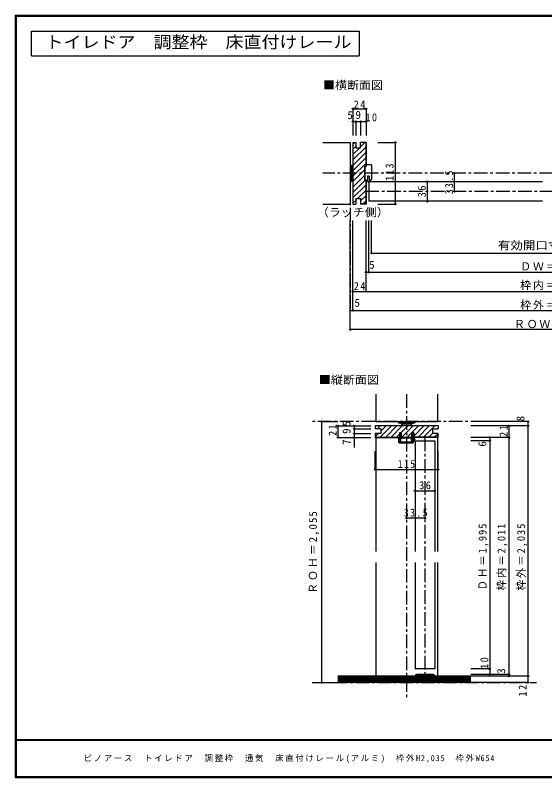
# Model space of a CAD drawing. Units: millimetres at full size, sheet at 1:5. Extents: x -973 to 977, y -718 to 696.
# Drawn here: x -973 to -3, y -701 to 696 of the extents above; entities that cross this region are included whole.
import ezdxf
from ezdxf.enums import TextEntityAlignment as Align

# ---------------------------------------------------------------- set-up
doc = ezdxf.new("R2010")
doc.units = ezdxf.units.MM
doc.header["$LTSCALE"] = 5
doc.header["$PDMODE"] = 32
doc.header["$PDSIZE"] = 2.5
doc.linetypes.add('CHAIN1', pattern=[8, 5, -1, 1, -1])
for name, color, linetype in [('0-0_補助線', 7, 'Continuous'), ('0-1_通り芯', 4, 'CHAIN1'), ('0-3_仕上げ', 7, 'Continuous'), ('0-4_枠', 4, 'Continuous'), ('0-6_扉', 6, 'Continuous'), ('0-7_金物', 7, 'Continuous'), ('0-A_文字', 3, 'Continuous'), ('0-B_寸法', 7, 'Continuous'), ('F-1_枠', 6, 'Continuous'), ('F-A_文字', 7, 'Continuous')]:
    doc.layers.add(name, color=color, linetype=linetype)
doc.styles.add('ＭＳ ゴシック', font='')
doc.styles.get('ＭＳ ゴシック').set_extended_font_data('MS Gothic')

# ---------------------------------------------------------------- blocks, each defined once
blk = doc.blocks.new('13')
at = {"layer": '0-0_補助線'}
for p, q in [((-3.184, 13.914), (-3.184, 16.914)), ((5.816, 16.914), (-3.184, 16.914)), ((6.816, 15.914), (6.816, -10.086)), ((-4.984, 13.914), (-3.184, 13.914)), ((-4.984, -11.086), (-4.984, 13.914)), ((-4.984, -11.086), (-0.684, -11.086)), ((2.716, -4.086), (2.716, -11.086)), ((5.816, -11.086), (2.716, -11.086))]:
    blk.add_line(p, q, dxfattribs=at)
blk.add_lwpolyline([(2.716, -4.086), (-0.684, -4.086), (-0.684, -11.086)], dxfattribs=at)
for centre, radius, start, end in [((5.816, 15.914), 1, 0, 90), ((0.78, -9.605), 4.487, 199.27144, 340.72855), ((0.78, -9.605), 3.887, 202.39487, 337.60513), ((5.816, -10.086), 1, 270, 0)]:
    blk.add_arc(centre, radius, start, end, dxfattribs=at)

msp = doc.modelspace()

# ---------------------------------------------------------------- linework, layer by layer
at = {"layer": '0-0_補助線'}
for p, q in [((-359.2, 463), (-359.2, 350)), ((-359.2, 421.5), (-359.2, 391.5)), ((-359.2, 421.5), (-356.7, 421.5)), ((-356.7, 421.5), (-356.7, 391.5)), ((-356.7, 416.5), (-354.7, 416.5)), ((-354.7, 416.5), (-354.7, 396.5)), ((-354.7, 415.5), (-354.2, 415.5)), ((-359.2, 391.5), (-356.7, 391.5)), ((-356.7, 396.5), (-354.7, 396.5)), ((-354.7, 397.5), (-354.2, 397.5)), ((-269.922, -86.5), (-269.922, -77.8)), ((-269.397, -77.602), (-267.947, -79.502)), ((-267.622, -73), (-268.772, -73)), ((-268.172, -80), (-268.422, -80)), ((-268.409, -80.387), (-267.936, -82.105)), ((-268.122, -80), (-267.872, -80)), ((-267.622, -77.5), (-267.622, -73)), ((-267.12, -80.834), (-266.808, -81.695)), ((-266.672, -79.5), (-266.672, -80)), ((-247.922, -79), (-266.172, -79)), ((-245.422, -77.5), (-266.122, -77.5)), ((-246.872, -82.469), (-247.69, -85.091)), ((-247.422, -79.5), (-247.422, -81.46)), ((-245.576, -83.017), (-246.354, -85.509)), ((-246.172, -73), (-244.672, -70)), ((-246.172, -73), (-245.422, -73)), ((-246.022, -79), (-246.022, -81.337)), ((-244.922, -79), (-246.022, -79)), ((-244.622, -80), (-245.874, -81.203)), ((-245.472, -82), (-245.422, -82)), ((-245.422, -73), (-245.422, -77.5)), ((-245.422, -86), (-245.422, -82)), ((-244.922, -78.2), (-244.922, -79)), ((-243.922, -78.2), (-244.922, -78.2)), ((-242.422, -78.9), (-244.922, -78.9)), ((-244.672, -70), (-242.772, -73)), ((-243.922, -80), (-244.622, -80)), ((-243.922, -78.2), (-243.922, -73)), ((-243.922, -73), (-242.772, -73)), ((-242.422, -78.2), (-243.922, -78.2)), ((-243.922, -87), (-243.922, -80)), ((-241.438, -80.491), (-243.922, -85.44)), ((-240.812, -80.805), (-243.922, -87)), ((-268.922, -87.5), (-244.422, -87.5)), ((-245.422, -86), (-268.422, -86))]:
    msp.add_line(p, q, dxfattribs=at)
at = {"layer": '0-0_補助線', "color": 4}
for p, q in [((-354.2, 460.398), (-351.598, 463)), ((-340.2, 454.599), (-332.299, 462.5)), ((-354.2, 450.498), (-349.2, 455.498)), ((-354.2, 430.699), (-330.7, 454.199)), ((-354.2, 440.599), (-341.799, 453)), ((-354.2, 420.8), (-330.7, 444.3)), ((-354.2, 410.9), (-330.7, 434.4)), ((-354.2, 401.001), (-330.7, 424.501)), ((-354.2, 391.101), (-332.201, 413.1)), ((-354.2, 381.202), (-332.201, 403.201)), ((-354.2, 371.302), (-332.023, 393.479)), ((-354.2, 361.403), (-330.7, 384.903)), ((-345.704, 360), (-330.7, 375.003)), ((-340.2, 355.604), (-330.7, 365.104)), ((-354.2, 351.503), (-349.2, 356.503)), ((-335.405, 350.5), (-330.7, 355.204)), ((-309.379, -61.5), (-304.379, -56.5)), ((-304.08, -77), (-283.58, -56.5)), ((-302.293, -65.313), (-293.479, -56.5)), ((-294.18, -77), (-273.68, -56.5)), ((-284.281, -77), (-263.781, -56.5)), ((-266.381, -69), (-253.881, -56.5)), ((-264.482, -77), (-243.982, -56.5)), ((-254.582, -77), (-234.082, -56.5)), ((-242.772, -75.089), (-224.183, -56.5)), ((-234.783, -77), (-214.283, -56.5)), ((-224.884, -77), (-204.384, -56.5)), ((-312.793, -75.814), (-307.479, -70.5)), ((-274.381, -77), (-268.772, -71.391)), ((-214.984, -77), (-208.484, -70.5)), ((-205.085, -77), (-198.793, -70.708)), ((-313.293, -136.119), (-313.293, -102.876)), ((-198.293, -136.119), (-198.293, -102.876)), ((-313.293, -136.119), (-198.293, -136.119))]:
    msp.add_line(p, q, dxfattribs=at)
at = {"layer": '0-0_補助線', "color": 3}
for p, q in [((-354.2, 463), (-349.2, 463)), ((-354.2, 463), (-354.2, 350)), ((-349.2, 463), (-349.2, 453)), ((-340.2, 453), (-340.2, 463)), ((-330.2, 463), (-340.2, 463)), ((-330.7, 462.5), (-340.2, 462.5)), ((-330.7, 462.5), (-330.7, 419.491)), ((-330.2, 463), (-330.2, 419.491)), ((-349.2, 453), (-340.2, 453)), ((-332.201, 419.491), (-330.2, 419.491)), ((-332.201, 393.491), (-332.201, 419.491)), ((-330.2, 393.491), (-332.201, 393.491)), ((-330.7, 393.491), (-330.7, 350.5)), ((-330.2, 393.491), (-330.2, 350)), ((-354.2, 350), (-349.2, 350)), ((-349.2, 360), (-349.2, 350)), ((-349.2, 360), (-340.2, 360)), ((-340.2, 360), (-340.2, 350)), ((-330.7, 350.5), (-340.2, 350.5)), ((-330.2, 350), (-340.2, 350)), ((-313.293, -56.5), (-313.293, -61.5)), ((-198.293, -56.5), (-313.293, -56.5)), ((-303.293, -61.5), (-313.293, -61.5)), ((-303.293, -61.5), (-303.293, -70.5)), ((-242.772, -69), (-246.472, -69)), ((-246.472, -77.5), (-246.472, -69)), ((-242.772, -69), (-242.772, -77.5)), ((-208.293, -61.5), (-208.293, -70.5)), ((-208.293, -61.5), (-198.293, -61.5)), ((-198.293, -56.5), (-198.293, -61.5)), ((-303.293, -70.5), (-313.293, -70.5)), ((-313.293, -70.5), (-313.293, -77.5)), ((-313.293, -77.5), (-268.772, -77.5)), ((-246.472, -77.5), (-265.072, -77.5)), ((-198.793, -77), (-242.772, -77)), ((-198.293, -77.5), (-242.772, -77.5)), ((-198.293, -70.5), (-208.293, -70.5)), ((-198.793, -77), (-198.793, -70.5)), ((-198.293, -77.5), (-198.293, -70.5))]:
    msp.add_line(p, q, dxfattribs=at)
at = {"layer": '0-0_補助線', "color": 6}
for p, q in [((-325.2, 391), (-325.2, 355)), ((-240.293, -83.5), (-204.293, -83.5))]:
    msp.add_line(p, q, dxfattribs=at)
at = {"layer": '0-0_補助線', "color": 3}
for points in [[(-265.072, -77.5), (-265.072, -69), (-268.772, -69), (-268.772, -77.5)], [(-312.793, -70.5), (-312.793, -77), (-268.772, -77)]]:
    msp.add_lwpolyline(points, dxfattribs=at)
at = {"layer": '0-0_補助線'}
for points in [[(-265.372, -73), (-266.872, -70), (-268.772, -73)], [(-268.422, -86), (-268.422, -83.9), (-266.422, -83.9), (-266.422, -82.7), (-268.422, -82.7), (-268.422, -80)], [(-267.622, -77.5), (-267.872, -77.5), (-267.872, -80)], [(-265.372, -73), (-266.122, -73), (-266.122, -77.5)]]:
    msp.add_lwpolyline(points, dxfattribs=at)
for centre, radius, start, end in [((-269.622, -77.8), 0.3, 41.34778, 180), ((-268.122, -80.3), 0.3, 90, 196.79003), ((-268.172, -79.7), 0.3, 270, 41.34778), ((-267.372, -81.9), 0.6, 196.79003, 270), ((-267.372, -81.9), 0.6, 270, 23.33765), ((-267.672, -80), 1, 303.47738, 0), ((-266.172, -79.5), 0.5, 90, 180), ((-247.922, -79.5), 0.5, 0, 90), ((-246.222, -81.46), 1.2, 180, 237.21126), ((-245.222, -81.337), 0.8, 180, 221.40962), ((-245.472, -81.5), 0.5, 143.61521, 270), ((-246.722, -82.66), 1.2, 342.67017, 41.40962), ((-242.422, -80), 1.8, 333.42485, 90), ((-242.422, -80), 1.1, 333.42485, 90), ((-268.922, -86.5), 1, 180, 270), ((-247.022, -85.3), 0.7, 162.67017, 342.67017), ((-244.422, -87), 0.5, 270, 0)]:
    msp.add_arc(centre, radius, start, end, dxfattribs=at)
for p in [(-313.293, -136.119), (-198.293, -136.119)]:
    msp.add_point(p, dxfattribs=at)
at = {"layer": '0-1_通り芯'}
for p, q in [((-359.2, 463), (-359.2, 155)), ((412.506, 406.5), (-409.2, 406.5)), ((333.506, 373), (-330.2, 373)), ((-255.793, 1.5), (-255.793, -554.742)), ((-33.347, -48.5), (-429.101, -48.5)), ((-222.293, -77.5), (-222.293, -514.5)), ((-429.101, -526.5), (-17.53, -526.5))]:
    msp.add_line(p, q, dxfattribs=at)
at = {"layer": '0-3_仕上げ'}
for p, q in [((-409.2, 463), (-359.2, 463)), ((-409.2, 350), (-359.2, 350)), ((-312.293, 1.5), (-312.293, -48.5)), ((-199.293, 1.5), (-199.293, -48.5)), ((-312.293, -48.5), (-199.293, -48.5)), ((-138.347, -516), (-381.704, -516)), ((-138.347, -517.5), (-381.704, -517.5)), ((-138.347, -519), (-381.704, -519)), ((-138.347, -520.5), (-381.704, -520.5)), ((-138.347, -522), (-381.704, -522)), ((-138.347, -523.5), (-381.704, -523.5)), ((-138.347, -525), (-381.704, -525))]:
    msp.add_line(p, q, dxfattribs=at)
at = {"layer": '0-3_仕上げ', "color": 2}
for p, q in [((-138.347, -514.5), (-381.704, -514.5)), ((-138.347, -526.5), (-381.704, -526.5))]:
    msp.add_line(p, q, dxfattribs=at)
at = {"layer": '0-4_枠'}
for p, q in [((-312.293, -77.5), (-312.293, -286.5)), ((-199.293, -77.5), (-199.293, -286.5)), ((-312.293, -306.5), (-312.293, -514.5)), ((-199.293, -306.5), (-199.293, -514.5))]:
    msp.add_line(p, q, dxfattribs=at)
at = {"layer": '0-6_扉'}
for p, q in [((-6.847, 391), (-325.2, 391)), ((-6.847, 355), (-325.2, 355)), ((-240.293, -83.5), (-240.293, -286.5)), ((-204.293, -83.5), (-204.293, -286.5)), ((-240.293, -306.5), (-240.293, -501.5)), ((-204.293, -306.5), (-204.293, -501.5)), ((-204.293, -501.5), (-240.293, -501.5))]:
    msp.add_line(p, q, dxfattribs=at)
at = {"layer": '0-7_金物'}
for p, q in [((-270.793, -48.5), (-240.793, -48.5)), ((-270.793, -48.5), (-270.793, -50.5)), ((-270.793, -50.5), (-240.793, -50.5)), ((-265.793, -50.5), (-265.793, -52.5)), ((-265.793, -52.5), (-245.793, -52.5)), ((-264.793, -52.5), (-264.793, -56.5)), ((-246.793, -56.5), (-246.793, -52.5)), ((-245.793, -50.5), (-245.793, -52.5)), ((-240.793, -48.5), (-240.793, -50.5)), ((-240.293, -514.5), (-239.293, -514.5)), ((-207.293, -511.5), (-237.293, -511.5)), ((-234.493, -512.5), (-237.293, -512.5)), ((-234.493, -514.5), (-234.493, -512.5)), ((-234.493, -514.5), (-233.493, -514.5)), ((-229.093, -512.5), (-233.493, -512.5)), ((-233.493, -514.5), (-233.493, -512.5)), ((-229.093, -514.5), (-229.093, -512.5)), ((-229.093, -514.5), (-228.093, -514.5)), ((-222.793, -512.5), (-228.093, -512.5)), ((-228.093, -514.5), (-228.093, -512.5)), ((-222.793, -514.5), (-222.793, -512.5)), ((-222.793, -514.5), (-221.793, -514.5)), ((-216.493, -512.5), (-221.793, -512.5)), ((-221.793, -514.5), (-221.793, -512.5)), ((-216.493, -514.5), (-216.493, -512.5)), ((-216.493, -514.5), (-215.493, -514.5)), ((-211.093, -512.5), (-215.493, -512.5)), ((-215.493, -514.5), (-215.493, -512.5)), ((-211.093, -514.5), (-211.093, -512.5)), ((-211.093, -514.5), (-210.093, -514.5)), ((-207.293, -512.5), (-210.093, -512.5)), ((-210.093, -514.5), (-210.093, -512.5)), ((-205.293, -514.5), (-204.293, -514.5))]:
    msp.add_line(p, q, dxfattribs=at)
for centre, radius, start, end in [((-237.293, -514.5), 3, 90, 180), ((-237.293, -514.5), 2, 90, 180), ((-207.293, -514.5), 3, 0, 90), ((-207.293, -514.5), 2, 0, 90)]:
    msp.add_arc(centre, radius, start, end, dxfattribs=at)
at = {"layer": '0-A_文字'}
for p, q in [((-943.333, 621.667), (-943.333, 666.667)), ((-943.333, 666.667), (-342.857, 666.667)), ((-342.857, 666.667), (-342.857, 621.667)), ((-943.333, 621.667), (-342.857, 621.667))]:
    msp.add_line(p, q, dxfattribs=at)
at = {"layer": '0-B_寸法', "color": 4}
for p, q in [((-354.2, 524.503), (-354.2, 475.461)), ((-354.2, 500.979), (-330.2, 500.979)), ((-349.2, 500.979), (-349.2, 475.461)), ((-340.2, 500.979), (-340.2, 475.461)), ((-308.34, 463), (-276.43, 463)), ((-276.43, 350), (-276.43, 463)), ((-168.079, 373), (-168.079, 406.5)), ((-218.079, 391), (-218.079, 355)), ((-308.34, 350), (-276.43, 350)), ((-359.2, 120), (-359.2, 320)), ((-354.2, 155), (-354.2, 320)), ((-330.2, 190), (-330.2, 320)), ((-325.2, 225), (-325.2, 320)), ((-320.2, 260), (-320.2, 320)), ((-320.2, 260), (273.512, 260)), ((-330.2, 225), (333.506, 225)), ((-354.2, 190), (357.506, 190)), ((-359.2, 155), (362.506, 155)), ((362.506, 120), (-359.2, 120)), ((-411.704, -48.5), (-411.704, -526.5)), ((-411.704, -48.5), (-381.704, -48.5)), ((-33.347, -48.5), (-138.347, -48.5)), ((-33.347, -48.5), (-33.347, -526.5)), ((-381.704, -56.5), (-321.704, -56.5)), ((-381.704, -56.5), (-381.704, -77.5)), ((-351.704, -56.5), (-351.704, -95.683)), ((-351.704, -61.5), (-321.704, -61.5)), ((-33.347, -56.5), (-138.347, -56.5)), ((-68.347, -56.5), (-68.347, -514.5)), ((-381.704, -77.5), (-321.704, -77.5)), ((-351.704, -70.5), (-321.704, -70.5)), ((-68.347, -77.5), (-138.347, -77.5)), ((-103.347, -83.5), (-138.347, -83.5)), ((-103.347, -77.5), (-103.347, -511.5)), ((-240.293, -175.191), (-204.293, -175.191)), ((-222.293, -225.191), (-255.793, -225.191)), ((-103.347, -501.5), (-138.347, -501.5)), ((-68.347, -511.5), (-138.347, -511.5)), ((-33.347, -514.5), (-138.347, -514.5)), ((-411.704, -526.5), (-381.704, -526.5)), ((-33.347, -526.5), (-138.347, -526.5))]:
    msp.add_line(p, q, dxfattribs=at)
msp.add_lwpolyline([(-354.2, 524.503), (-330.2, 524.503), (-330.2, 475.461)], dxfattribs=at)
at = {"layer": '0-B_寸法'}
for p in [(-354.2, 524.503), (-330.2, 524.503), (-354.2, 500.979), (-349.2, 500.979), (-340.2, 500.979), (-330.2, 500.979), (-276.43, 463), (-168.079, 406.5), (-218.079, 391), (-168.079, 373), (-276.43, 350), (-218.079, 355), (-320.2, 260), (-330.2, 225), (-325.2, 225), (-354.2, 190), (-330.2, 190), (-359.2, 155), (-354.2, 155), (-359.2, 120), (-411.704, -48.5), (-381.704, -56.5), (-351.704, -56.5), (-68.347, -56.5), (-33.347, -48.5), (-33.347, -56.5), (-351.704, -61.5), (-351.704, -70.5), (-381.704, -77.5), (-351.704, -77.5), (-103.347, -77.5), (-103.347, -83.5), (-68.347, -77.5), (-240.293, -175.191), (-204.293, -175.191), (-255.793, -225.191), (-222.293, -225.191), (-103.347, -501.5), (-103.347, -511.5), (-68.347, -511.5), (-68.347, -514.5), (-33.347, -514.5), (-411.704, -526.5), (-33.347, -526.5)]:
    msp.add_point(p, dxfattribs=at)
at = {"layer": 'F-1_枠'}
for p, q in [((-973.347, 695.833), (-973.347, -700.833)), ((-973.347, 695.833), (976.653, 695.833)), ((-973.347, 695), (976.653, 695)), ((-973.347, 694.167), (976.653, 694.167)), ((-972.514, 695.833), (-972.514, -700.833)), ((-971.68, 695.833), (-971.68, -700.833)), ((976.653, -631.667), (-973.347, -631.667)), ((976.653, -632.5), (-973.347, -632.5)), ((976.653, -699.167), (-973.347, -699.167)), ((976.653, -700), (-973.347, -700)), ((976.653, -700.833), (-973.347, -700.833))]:
    msp.add_line(p, q, dxfattribs=at)

# ---------------------------------------------------------------- block references
at = {"layer": '0-0_補助線'}
msp.add_blockref('13', (-327.016, 405.077), dxfattribs=at)

# ---------------------------------------------------------------- texts
at = {"layer": '0-0_補助線', "insert": (-272.043, -133.619), "char_height": 14.66, "attachment_point": 7, "style": 'ＭＳ ゴシック'}
msp.add_mtext('\\T1.27;\\W0.9;115', dxfattribs=at)
at = {"layer": '0-A_文字', "style": 'ＭＳ ゴシック', "width": 1.1}
msp.add_text('トイレドア\u3000調整枠\u3000床直付けレール', height=21.99, dxfattribs=at).set_placement((-917.857, 629.167), align=Align.BOTTOM_LEFT)
at = {"layer": '0-A_文字', "color": 7, "style": 'ＭＳ ゴシック', "width": 1.1}
for s, p in [('■横断面図', (-409.2, 555.99)), ('（ラッチ側）', (-420.45, 323.105)), ('■縦断面図', (-416.704, 16.256))]:
    msp.add_text(s, height=14.66, dxfattribs=at).set_placement(p, align=Align.BOTTOM_LEFT)
at = {"layer": '0-B_寸法', "style": 'ＭＳ ゴシック'}
for s, p in [('5', (-364.37, 501.133)), ('9', (-349.583, 501.527)), ('5', (-324.45, 227)), ('5', (-351.435, 157.5))]:
    msp.add_text(s, height=14.66, dxfattribs=at).set_placement(p, align=Align.BOTTOM_LEFT)
at = {"layer": '0-B_寸法', "style": 'ＭＳ ゴシック', "width": 1.15}
msp.add_text('有効開口寸法＝536', height=14.66, dxfattribs=at).set_placement((-88.647, 262.5), align=Align.BOTTOM_LEFT)
at = {"layer": '0-B_寸法', "style": 'ＭＳ ゴシック'}
for s, p in [('8', (-35.51, -48.006)), ('5', (-354.204, -57.204)), ('9', (-354.204, -71)), ('7', (-354.204, -90.956)), ('6', (-105.51, -94.385)), ('3', (-70.847, -510.25))]:
    msp.add_text(s, height=14.66, rotation=90, dxfattribs=at).set_placement(p, align=Align.BOTTOM_LEFT)
at = {"layer": '0-B_寸法', "char_height": 14.66, "attachment_point": 7, "style": 'ＭＳ ゴシック'}
for s, insert in [('\\T1.27;\\W0.95;24', (-352.969, 525.084)), ('\\T1.27;\\W0.95;10', (-331.55, 501.33)), ('\\T1.17;ＤＷ＝599', (-47.647, 228.153)), ('\\T1.17;枠内＝606', (-47.647, 192.5)), ('\\T1.27;\\W0.95;24', (-352.825, 192.5)), ('\\T1.17;枠外＝654', (-47.647, 156.306)), ('\\T1.16;ＲＯＷ＝664', (-58.897, 122.5)), ('\\T1.27;\\W0.95;36', (-232.918, -172.691)), ('\\T1.28;\\W0.9;33.5', (-260.918, -222.691))]:
    msp.add_mtext(s, dxfattribs=dict(at, insert=insert))
at = {"layer": '0-B_寸法', "char_height": 14.66, "attachment_point": 7, "rotation": 90, "style": 'ＭＳ ゴシック'}
for s, insert in [('\\T1.27;\\W0.9;113', (-279.508, 392.523)), ('\\T1.28;\\W0.9;33.5', (-170.579, 367.875)), ('\\T1.27;\\W0.95;36', (-220.579, 362.375)), ('\\T1.27;\\W0.95;21', (-384.204, -74.881)), ('\\T1.27;\\W0.95;21', (-70.847, -76.659)), ('\\T1.18;ＲＯＨ＝2,055', (-416.345, -364)), ('\\T1.19;\\W0.95;ＤＨ＝1,995', (-105.527, -357.75)), ('\\T1.19;\\W0.95;枠内＝2,011', (-70.847, -357.75)), ('\\T1.19;\\W0.95;枠外＝2,035', (-34.833, -357.75)), ('\\T1.27;\\W0.95;10', (-105.847, -501.5)), ('\\T1.27;\\W0.95;12', (-35.847, -552.039))]:
    msp.add_mtext(s, dxfattribs=dict(at, insert=insert))
at = {"layer": 'F-A_文字', "insert": (-847.938, -673.333), "char_height": 11, "attachment_point": 7, "style": 'ＭＳ ゴシック'}
msp.add_mtext('\\T1.2;ピノアース\u3000トイレドア\u3000調整枠\u3000通気\u3000床直付けレール(アルミ)\u3000枠外H2,035\u3000枠外W654', dxfattribs=at)

doc.saveas('drawing.dxf')
